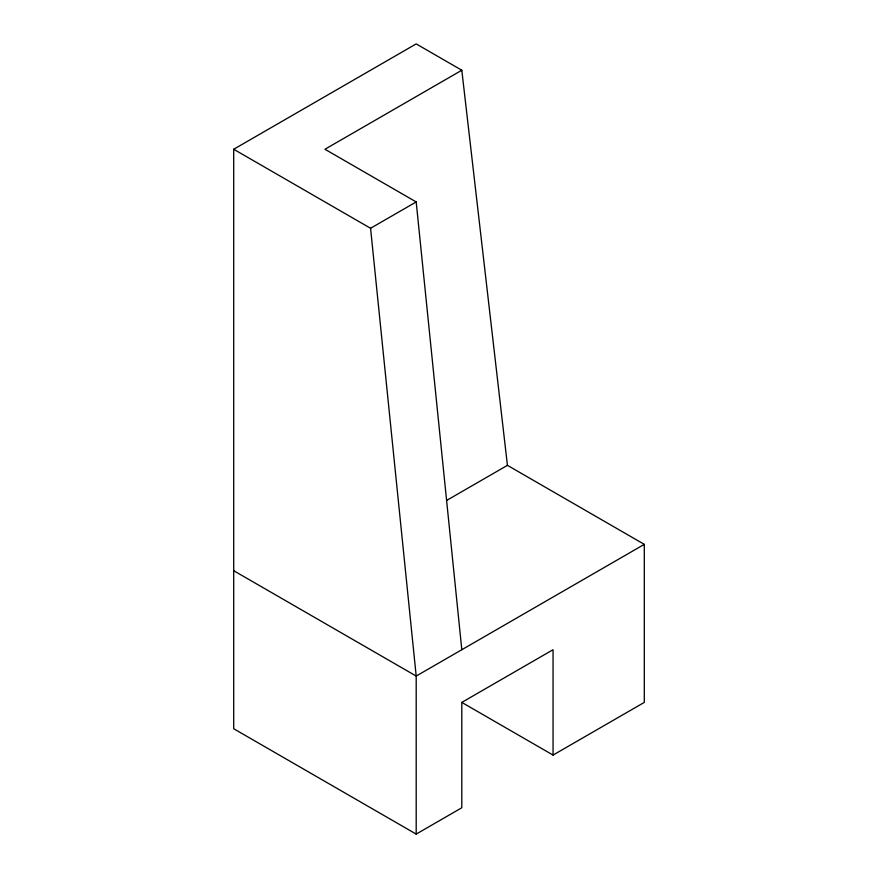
<?xml version="1.0" encoding="UTF-8"?>
<svg xmlns="http://www.w3.org/2000/svg" width="878" height="878" viewBox="0 0 878 878"><rect width="100%" height="100%" fill="white"/><g stroke="black" fill="none" stroke-linecap="round" stroke-linejoin="round"><path stroke-width="1.32" d="M233.702 149.26L416.194 43.9L461.806 70.24L507.429 465.34L644.298 544.36L644.298 702.4L553.052 755.08L461.806 702.4L461.806 807.76L416.194 834.1L233.702 728.74L233.702 149.26L370.571 228.28L416.194 676.06L416.194 834.1M461.806 70.24L324.948 149.26L416.194 201.94L461.806 649.72M370.571 228.28L416.194 201.94M447.001 500.23L507.429 465.34M644.298 544.36L416.194 676.06L233.702 570.7M461.806 702.4L553.052 649.72L553.052 755.08"/></g></svg>
